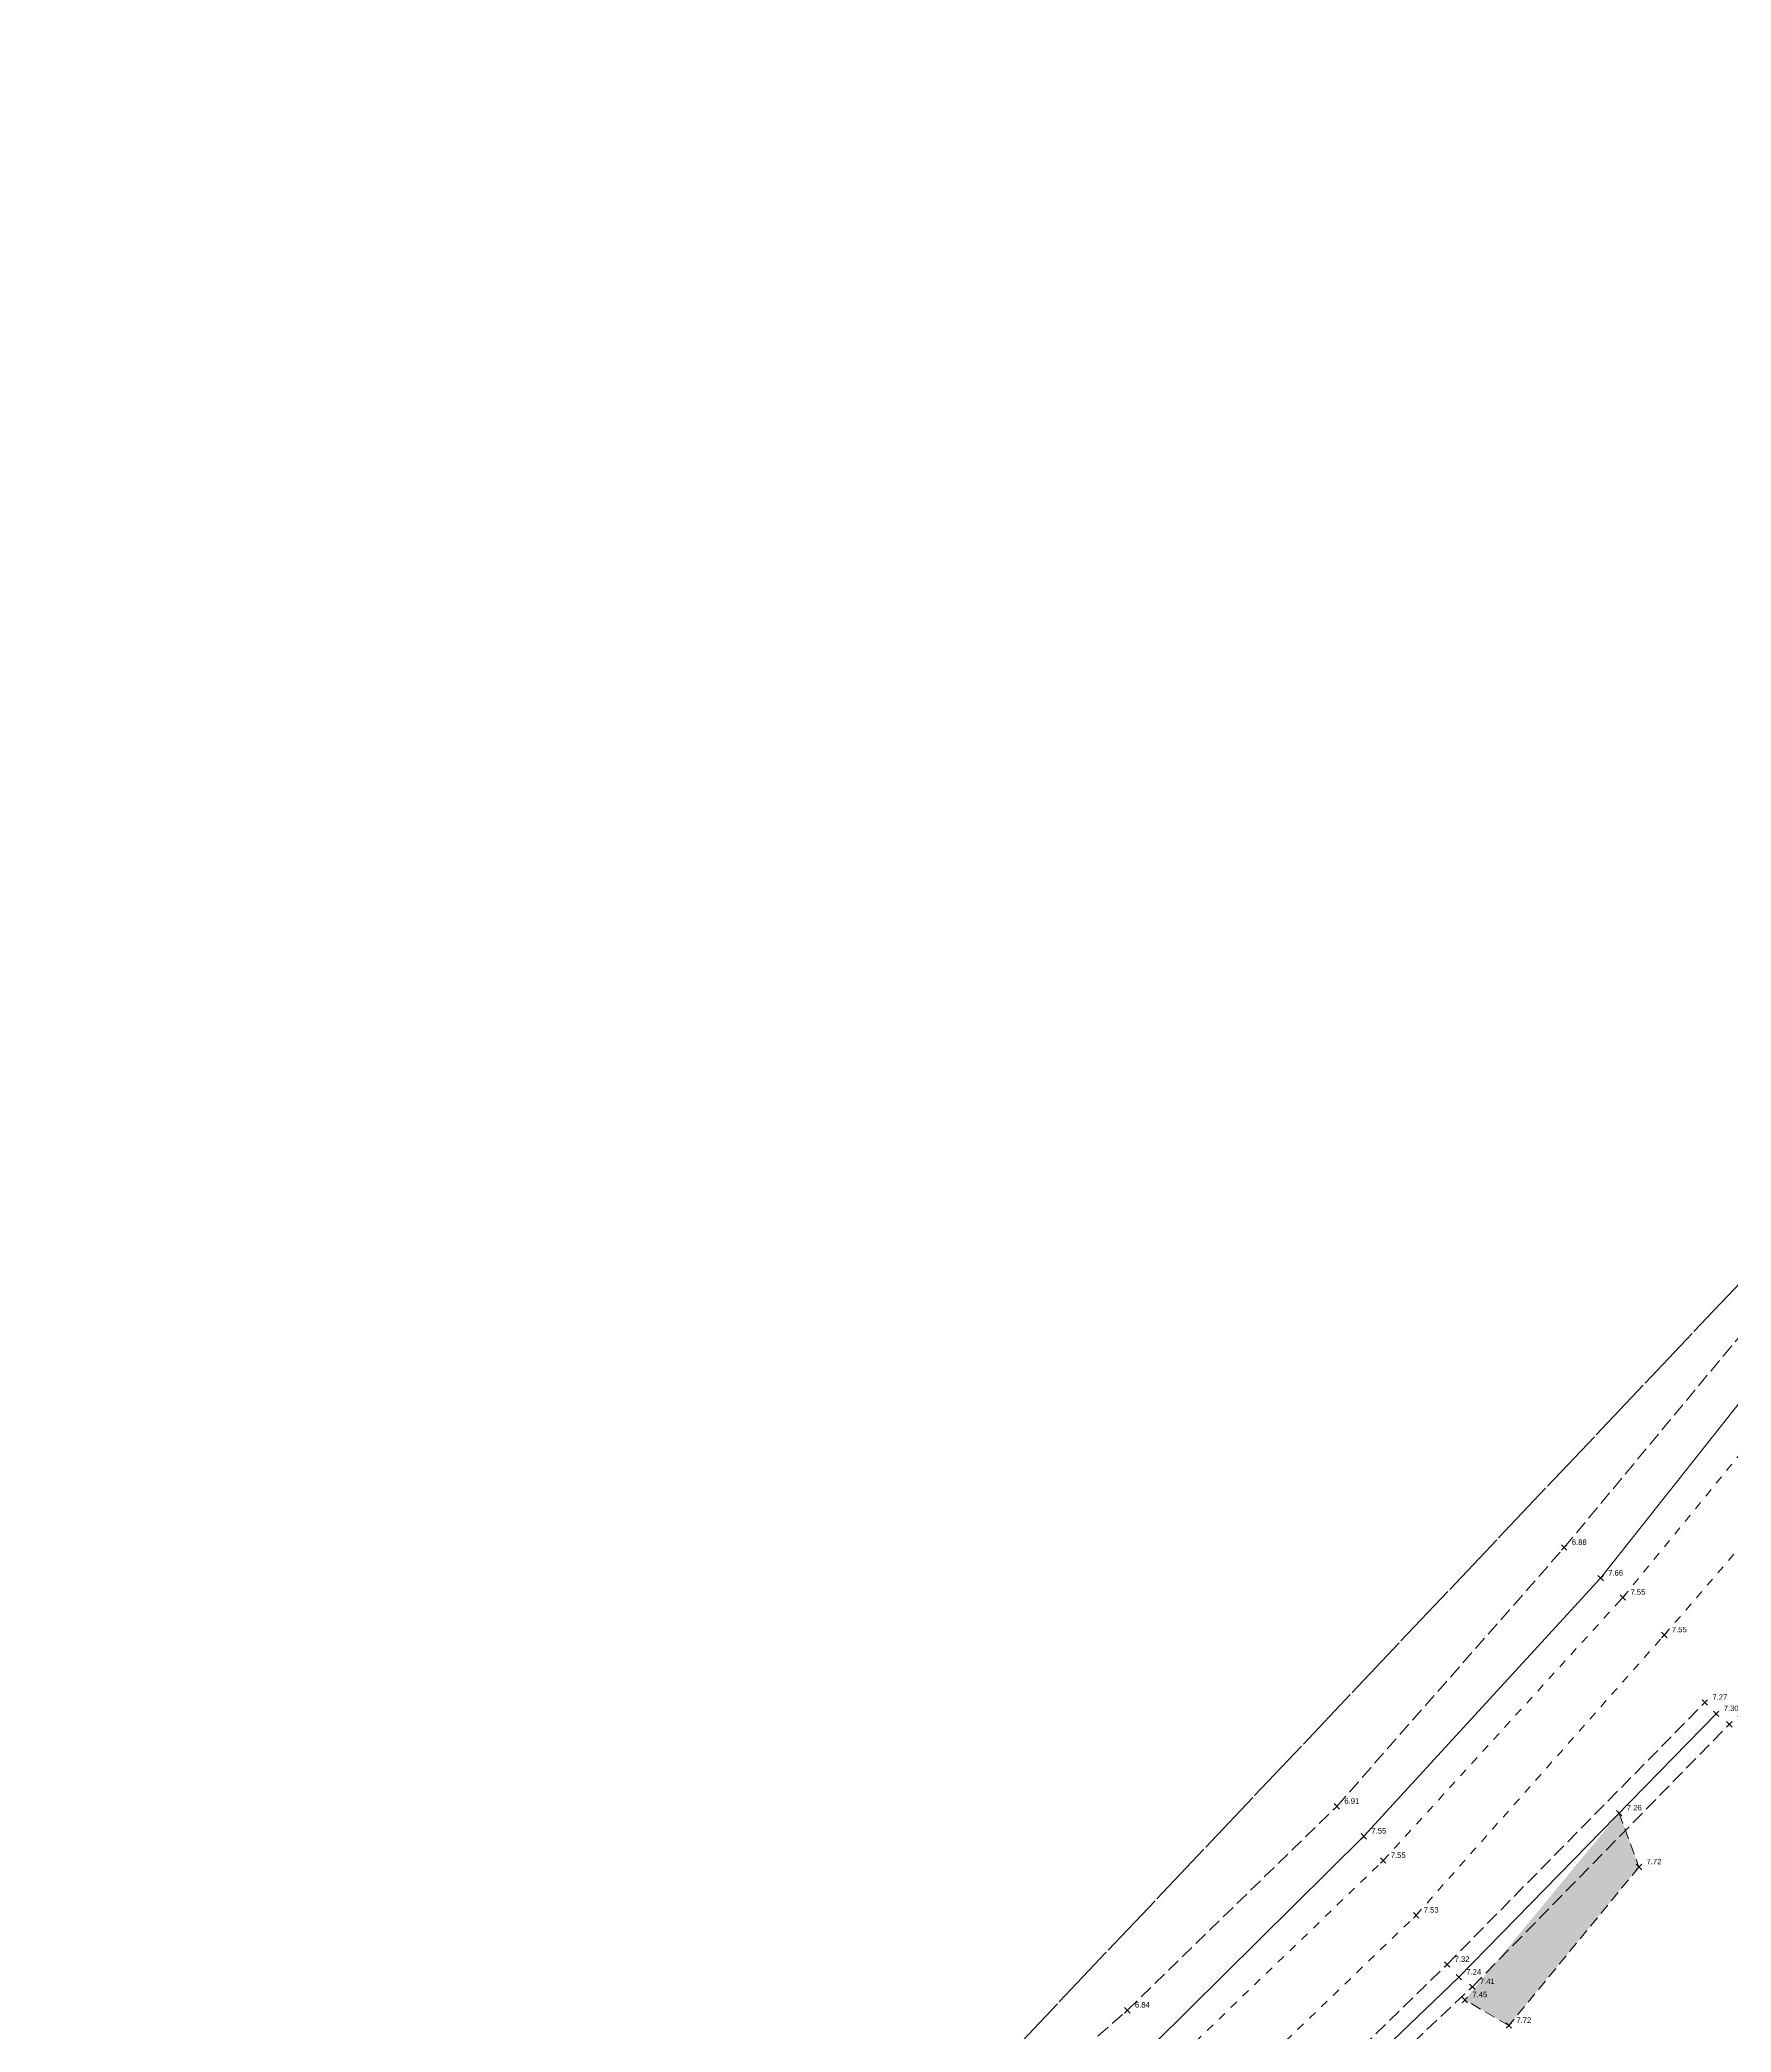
# Model space of a CAD drawing. Header units: metres. Extents: x 1232176 to 1232774, y 7198915 to 7199601.
# Drawn here: x 1232175.8 to 1232237.8, y 7198975.5 to 7199048.4 of the extents above; entities that cross this region are included whole.
import ezdxf

# ---------------------------------------------------------------- set-up
doc = ezdxf.new("R2010")
doc.units = ezdxf.units.M
doc.header["$PDMODE"] = 3
doc.header["$PDSIZE"] = 0.1
for name, pattern in [('LL_0829', [0.6, 0.3, -0.3]), ('OL_0942', [0.7, 0.5, -0.2]), ('Socle_Continu', [2.5, 2.5, 0]), ('TL_1182', [0.6, 0.4, -0.2]), ('YL_2901', [2.5, 2.5, 0])]:
    doc.linetypes.add(name, pattern=pattern)
doc.layers.add('EAUPL_SCS', color=5, linetype='Socle_Continu', lineweight=13, true_color=0x0000ff)
doc.layers.add('SIGTS_PSS', color=7, linetype='Socle_Continu', lineweight=13, true_color=0x9966cc)
for name, color, linetype, lineweight in [('JARDH_SCS', 82, 'Socle_Continu', 13), ('JARDI_SCS', 82, 'Socle_Continu', 13), ('NIVEL_SCS', 102, 'Socle_Continu', 13), ('SIGTA_SCI', 7, 'Socle_Continu', 13), ('SIGTO_SCI', 255, 'Socle_Continu', 13), ('VOIRI_SCS', 7, 'Socle_Continu', 13)]:
    doc.layers.add(name, color=color, linetype=linetype, lineweight=lineweight)
doc.styles.get("Standard").update_dxf_attribs({"font": 'arial.ttf'})
doc.linetypes.add('BL_0064', pattern='A,0.508,-0.381,[">",Standard,S=0.254,R=0,X=-0.3,Y=-0.127],0.381', length=1.27)
doc.linetypes.add('OL_0943', pattern='A,0.4,["│",Standard,S=0.127,R=0,X=-0.32,Y=0.08],0.15,["l ı l ı l",Standard,S=0.127,R=0,X=-0.35,Y=0]', length=0.55)

# ---------------------------------------------------------------- blocks, each defined once
blk = doc.blocks.new('YP_1521')
at = {"layer": 'SIGTO_SCI', "color": 7, "linetype": 'Socle_Continu'}
blk.add_point((0, 0), dxfattribs=at)
at = {"layer": 'SIGTA_SCI', "linetype": 'Socle_Continu'}
blk.add_attdef('ALT', (0.278, 0.099), '', height=0.2, dxfattribs=at)
at = {"layer": 'SIGTA_SCI', "linetype": 'Socle_Continu', "flags": 9}
blk.add_attdef('CALQUE_ALT', (1.69, -1.18), '', height=0.2, dxfattribs=at)
at = {"layer": 'SIGTO_SCI', "linetype": 'Socle_Continu', "flags": 9}
for tag, p in [('ID', (1.69, 0.105)), ('CALQUE', (1.69, -0.859)), ('NATURE', (1.69, -0.216)), ('FAMILLE', (1.69, -0.538)), ('PCRS', (1.69, -1.823))]:
    blk.add_attdef(tag, p, '', height=0.2, dxfattribs=at)

msp = doc.modelspace()

# ---------------------------------------------------------------- hatches: boundary and pattern name
at = {"layer": 'JARDH_SCS', "linetype": 'Socle_Continu'}
h = msp.add_hatch(dxfattribs=at)
h.set_pattern_fill('TL_1184', color=256, pattern_type=2)
h.set_pattern_definition([(296.565051, (0.15, 0.18), (1.0000000025, -1.00000000421), [0.02236068, -2.2137073]), (243.434949, (0.16, 0.2), (7.563e-09, -1.000000001118), [0.02236068, -2.2137073]), (0, (0.14, 0.2), (0, 1), [0.02, -0.98]), (285.945396, (0.12, 0.27), (1.0000000011657, -2.9999999985673), [0.0728011, -7.20730879]), (206.565051, (0.14, 0.28), (-1.00000000421, -1.0000000025), [0.02236068, -2.2137073]), (333.434949, (0.12, 0.29), (1.000000001118, 7.563e-09), [0.02236068, -2.2137073]), (251.565051, (0.14, 0.35), (7.2e-11, -1.000000003109), [0.06324555, -3.09903211]), (180, (0.16, 0.35), (-1e-16, -1), [0.02, -0.98]), (296.565051, (0.15, 0.37), (1.0000000025, -1.00000000421), [0.02236068, -2.2137073]), (233.130102, (0.18, 0.41), (-2.0000000185436, -2.9999999876376), [0.05, -4.95]), (180, (0.2, 0.41), (-1e-16, -1), [0.02, -0.98]), (270, (0.2, 0.43), (1, -2e-16), [0.02, -0.98]), (206.565051, (0.24, 0.45), (-1.00000000421, -1.0000000025), [0.04472136, -2.19134662]), (161.565051, (0.27, 0.44), (-1.000000003109, -7.2e-11), [0.03162278, -3.13065488]), (270, (0.27, 0.46), (1, -2e-16), [0.02, -0.98]), (180, (0.33, 0.46), (-1e-16, -1), [0.06, -0.94]), (116.565051, (0.34, 0.44), (-1.0000000025, 1.00000000421), [0.02236068, -2.2137073]), (243.434949, (0.35, 0.46), (7.563e-09, -1.000000001118), [0.02236068, -2.2137073]), (165.963757, (0.39, 0.45), (-1.000000001063, -1.30176e-08), [0.04123106, -4.08187457]), (135, (0.42, 0.42), (-0.99999999832, 6e-17), [0.04242641, -1.37178716]), (90, (0.42, 0.4), (-1, 6e-17), [0.02, -0.98]), (180, (0.44, 0.4), (-1e-16, -1), [0.02, -0.98]), (116.565051, (0.46, 0.36), (-1.0000000025, 1.00000000421), [0.04472136, -2.19134662]), (90, (0.46, 0.34), (-1, 6e-17), [0.02, -0.98]), (153.434949, (0.48, 0.33), (-1.000000001118, -7.563e-09), [0.02236068, -2.2137073]), (90, (0.48, 0.27), (-1, 6e-17), [0.06, -0.94]), (45, (0.46, 0.25), (0, 0.99999999832), [0.02828427, -1.38592929]), (116.565051, (0.47, 0.23), (-1.0000000025, 1.00000000421), [0.02236068, -2.2137073]), (68.198591, (0.45, 0.18), (0.99999997321, 3.000000010085), [0.05385165, -5.33131316]), (18.434949, (0.42, 0.17), (1.99999999364, 1.00000000929), [0.03162278, -3.13065488]), (90, (0.42, 0.15), (-1, 6e-17), [0.02, -0.98]), (36.869898, (0.38, 0.12), (0.999999993819, 1.000000006181), [0.05, -4.95]), (0, (0.35, 0.12), (0, 1), [0.03, -0.97]), (63.434949, (0.34, 0.1), (-7.563e-09, 1.000000001118), [0.02236068, -2.2137073]), (0, (0.28, 0.1), (0, 1), [0.06, -0.94]), (315, (0.26, 0.12), (0.99999999832, -3e-16), [0.02828427, -1.38592929]), (26.565051, (0.24, 0.11), (1.00000000421, 1.0000000025), [0.02236068, -2.2137073]), (341.565051, (0.21, 0.12), (1.000000003109, 7.2e-11), [0.03162278, -3.13065488]), (321.340192, (0.16, 0.16), (4.0000000117843, -2.999999983464), [0.06403124, -6.339093]), (90, (0.31, 0.27), (-1, 6e-17), [0.02, -0.98]), (0, (0.29, 0.27), (0, 1), [0.02, -0.98]), (270, (0.29, 0.29), (1, -2e-16), [0.02, -0.98]), (180, (0.31, 0.29), (-1e-16, -1), [0.02, -0.98]), (90, (0.75, 0.77), (-1, 6e-17), [0.02, -0.98]), (0, (0.73, 0.77), (0, 1), [0.02, -0.98]), (270, (0.73, 0.79), (1, -2e-16), [0.02, -0.98]), (180, (0.75, 0.79), (-1e-16, -1), [0.02, -0.98]), (296.565051, (0.59, 0.68), (1.0000000025, -1.00000000421), [0.02236068, -2.2137073]), (243.434949, (0.6, 0.7), (7.563e-09, -1.000000001118), [0.02236068, -2.2137073]), (0, (0.58, 0.7), (0, 1), [0.02, -0.98]), (285.945396, (0.56, 0.77), (1.0000000011657, -2.9999999985673), [0.0728011, -7.20730879]), (206.565051, (0.58, 0.78), (-1.00000000421, -1.0000000025), [0.02236068, -2.2137073]), (333.434949, (0.56, 0.79), (1.000000001118, 7.563e-09), [0.02236068, -2.2137073]), (251.565051, (0.58, 0.85), (7.2e-11, -1.000000003109), [0.06324555, -3.09903211]), (180, (0.6, 0.85), (-1e-16, -1), [0.02, -0.98]), (296.565051, (0.59, 0.87), (1.0000000025, -1.00000000421), [0.02236068, -2.2137073]), (233.130102, (0.62, 0.91), (-2.0000000185436, -2.9999999876376), [0.05, -4.95]), (180, (0.64, 0.91), (-1e-16, -1), [0.02, -0.98]), (270, (0.64, 0.93), (1, -2e-16), [0.02, -0.98]), (206.565051, (0.68, 0.95), (-1.00000000421, -1.0000000025), [0.04472136, -2.19134662]), (161.565051, (0.71, 0.94), (-1.000000003109, -7.2e-11), [0.03162278, -3.13065488]), (270, (0.71, 0.96), (1, -2e-16), [0.02, -0.98]), (180, (0.77, 0.96), (-1e-16, -1), [0.06, -0.94]), (116.565051, (0.78, 0.94), (-1.0000000025, 1.00000000421), [0.02236068, -2.2137073]), (243.434949, (0.79, 0.96), (7.563e-09, -1.000000001118), [0.02236068, -2.2137073]), (165.963757, (0.83, 0.95), (-1.000000001063, -1.30176e-08), [0.04123106, -4.08187457]), (135, (0.86, 0.92), (-0.99999999832, 6e-17), [0.04242641, -1.37178716]), (90, (0.86, 0.9), (-1, 6e-17), [0.02, -0.98]), (180, (0.88, 0.9), (-1e-16, -1), [0.02, -0.98]), (116.565051, (0.9, 0.86), (-1.0000000025, 1.00000000421), [0.04472136, -2.19134662]), (90, (0.9, 0.84), (-1, 6e-17), [0.02, -0.98]), (153.434949, (0.92, 0.83), (-1.000000001118, -7.563e-09), [0.02236068, -2.2137073]), (90, (0.92, 0.77), (-1, 6e-17), [0.06, -0.94]), (45, (0.9, 0.75), (0, 0.99999999832), [0.02828427, -1.38592929]), (116.565051, (0.91, 0.73), (-1.0000000025, 1.00000000421), [0.02236068, -2.2137073]), (68.198591, (0.89, 0.68), (0.99999997321, 3.000000010085), [0.05385165, -5.33131316]), (18.434949, (0.86, 0.67), (1.99999999364, 1.00000000929), [0.03162278, -3.13065488]), (90, (0.86, 0.65), (-1, 6e-17), [0.02, -0.98]), (36.869898, (0.82, 0.62), (0.999999993819, 1.000000006181), [0.05, -4.95]), (0, (0.79, 0.62), (0, 1), [0.03, -0.97]), (63.434949, (0.78, 0.6), (-7.563e-09, 1.000000001118), [0.02236068, -2.2137073]), (0, (0.72, 0.6), (0, 1), [0.06, -0.94]), (315, (0.7, 0.62), (0.99999999832, -3e-16), [0.02828427, -1.38592929]), (26.565051, (0.68, 0.61), (1.00000000421, 1.0000000025), [0.02236068, -2.2137073]), (341.565051, (0.65, 0.62), (1.000000003109, 7.2e-11), [0.03162278, -3.13065488]), (321.340192, (0.6, 0.66), (4.0000000117843, -2.999999983464), [0.06403124, -6.339093]), (296.565051, (0.51, 0.265), (1.0000000025, -1.00000000421), [0.01118034, -2.22488764]), (243.434949, (0.515, 0.275), (7.563e-09, -1.000000001118), [0.01118034, -2.22488764]), (0, (0.505, 0.275), (0, 1), [0.01, -0.99]), (285.945396, (0.495, 0.31), (1.0000000011657, -2.9999999985673), [0.03640055, -7.24370934]), (206.565051, (0.505, 0.315), (-1.00000000421, -1.0000000025), [0.01118034, -2.22488764]), (333.434949, (0.495, 0.32), (1.000000001118, 7.563e-09), [0.01118034, -2.22488764]), (251.565051, (0.505, 0.35), (7.2e-11, -1.000000003109), [0.03162278, -3.13065488]), (180, (0.515, 0.35), (-1e-16, -1), [0.01, -0.99]), (296.565051, (0.51, 0.36), (1.0000000025, -1.00000000421), [0.01118034, -2.22488764]), (233.130102, (0.525, 0.38), (-2.0000000185436, -2.9999999876376), [0.025, -4.975]), (180, (0.535, 0.38), (-1e-16, -1), [0.01, -0.99]), (270, (0.535, 0.39), (1, -2e-16), [0.01, -0.99]), (206.565051, (0.555, 0.4), (-1.00000000421, -1.0000000025), [0.02236068, -2.2137073]), (161.565051, (0.57, 0.395), (-1.000000003109, -7.2e-11), [0.01581139, -3.14646627]), (270, (0.57, 0.405), (1, -2e-16), [0.01, -0.99]), (180, (0.6, 0.405), (-1e-16, -1), [0.03, -0.97]), (116.565051, (0.605, 0.395), (-1.0000000025, 1.00000000421), [0.01118034, -2.22488764]), (243.434949, (0.61, 0.405), (7.563e-09, -1.000000001118), [0.01118034, -2.22488764]), (165.963757, (0.63, 0.4), (-1.000000001063, -1.30176e-08), [0.02061553, -4.1024901]), (135, (0.645, 0.385), (-0.99999999832, 6e-17), [0.0212132, -1.39300036]), (90, (0.645, 0.375), (-1, 6e-17), [0.01, -0.99]), (180, (0.655, 0.375), (-1e-16, -1), [0.01, -0.99]), (116.565051, (0.665, 0.355), (-1.0000000025, 1.00000000421), [0.02236068, -2.2137073]), (90, (0.665, 0.345), (-1, 6e-17), [0.01, -0.99]), (153.434949, (0.675, 0.34), (-1.000000001118, -7.563e-09), [0.01118034, -2.22488764]), (90, (0.675, 0.31), (-1, 6e-17), [0.03, -0.97]), (45, (0.665, 0.3), (0, 0.99999999832), [0.01414214, -1.40007143]), (116.565051, (0.67, 0.29), (-1.0000000025, 1.00000000421), [0.01118034, -2.22488764]), (68.198591, (0.66, 0.265), (0.99999997321, 3.000000010085), [0.02692582, -5.35823898]), (18.434949, (0.645, 0.26), (1.99999999364, 1.00000000929), [0.01581139, -3.14646627]), (90, (0.645, 0.25), (-1, 6e-17), [0.01, -0.99]), (36.869898, (0.625, 0.235), (0.999999993819, 1.000000006181), [0.025, -4.975]), (0, (0.61, 0.235), (0, 1), [0.015, -0.985]), (63.434949, (0.605, 0.225), (-7.563e-09, 1.000000001118), [0.01118034, -2.22488764]), (0, (0.575, 0.225), (0, 1), [0.03, -0.97]), (315, (0.565, 0.235), (0.99999999832, -3e-16), [0.01414214, -1.40007143]), (26.565051, (0.555, 0.23), (1.00000000421, 1.0000000025), [0.01118034, -2.22488764]), (341.565051, (0.54, 0.235), (1.000000003109, 7.2e-11), [0.01581139, -3.14646627]), (321.340192, (0.515, 0.255), (4.0000000117843, -2.999999983464), [0.03201562, -6.37110862]), (90, (0.59, 0.31), (-1, 6e-17), [0.01, -0.99]), (0, (0.58, 0.31), (0, 1), [0.01, -0.99]), (270, (0.58, 0.32), (1, -2e-16), [0.01, -0.99]), (180, (0.59, 0.32), (-1e-16, -1), [0.01, -0.99]), (90, (0.325, 0.74), (-1, 6e-17), [0.01, -0.99]), (0, (0.315, 0.74), (0, 1), [0.01, -0.99]), (270, (0.315, 0.75), (1, -2e-16), [0.01, -0.99]), (180, (0.325, 0.75), (-1e-16, -1), [0.01, -0.99]), (296.565051, (0.245, 0.695), (1.0000000025, -1.00000000421), [0.01118034, -2.22488764]), (243.434949, (0.25, 0.705), (7.563e-09, -1.000000001118), [0.01118034, -2.22488764]), (0, (0.24, 0.705), (0, 1), [0.01, -0.99]), (285.945396, (0.23, 0.74), (1.0000000011657, -2.9999999985673), [0.03640055, -7.24370934]), (206.565051, (0.24, 0.745), (-1.00000000421, -1.0000000025), [0.01118034, -2.22488764]), (333.434949, (0.23, 0.75), (1.000000001118, 7.563e-09), [0.01118034, -2.22488764]), (251.565051, (0.24, 0.78), (7.2e-11, -1.000000003109), [0.03162278, -3.13065488]), (180, (0.25, 0.78), (-1e-16, -1), [0.01, -0.99]), (296.565051, (0.245, 0.79), (1.0000000025, -1.00000000421), [0.01118034, -2.22488764]), (233.130102, (0.26, 0.81), (-2.0000000185436, -2.9999999876376), [0.025, -4.975]), (180, (0.27, 0.81), (-1e-16, -1), [0.01, -0.99]), (270, (0.27, 0.82), (1, -2e-16), [0.01, -0.99]), (206.565051, (0.29, 0.83), (-1.00000000421, -1.0000000025), [0.02236068, -2.2137073]), (161.565051, (0.305, 0.825), (-1.000000003109, -7.2e-11), [0.01581139, -3.14646627]), (270, (0.305, 0.835), (1, -2e-16), [0.01, -0.99]), (180, (0.335, 0.835), (-1e-16, -1), [0.03, -0.97]), (116.565051, (0.34, 0.825), (-1.0000000025, 1.00000000421), [0.01118034, -2.22488764]), (243.434949, (0.345, 0.835), (7.563e-09, -1.000000001118), [0.01118034, -2.22488764]), (165.963757, (0.365, 0.83), (-1.000000001063, -1.30176e-08), [0.02061553, -4.1024901]), (135, (0.38, 0.815), (-0.99999999832, 6e-17), [0.0212132, -1.39300036]), (90, (0.38, 0.805), (-1, 6e-17), [0.01, -0.99]), (180, (0.39, 0.805), (-1e-16, -1), [0.01, -0.99]), (116.565051, (0.4, 0.785), (-1.0000000025, 1.00000000421), [0.02236068, -2.2137073]), (90, (0.4, 0.775), (-1, 6e-17), [0.01, -0.99]), (153.434949, (0.41, 0.77), (-1.000000001118, -7.563e-09), [0.01118034, -2.22488764]), (90, (0.41, 0.74), (-1, 6e-17), [0.03, -0.97]), (45, (0.4, 0.73), (0, 0.99999999832), [0.01414214, -1.40007143]), (116.565051, (0.405, 0.72), (-1.0000000025, 1.00000000421), [0.01118034, -2.22488764]), (68.198591, (0.395, 0.695), (0.99999997321, 3.000000010085), [0.02692582, -5.35823898]), (18.434949, (0.38, 0.69), (1.99999999364, 1.00000000929), [0.01581139, -3.14646627]), (90, (0.38, 0.68), (-1, 6e-17), [0.01, -0.99]), (36.869898, (0.36, 0.665), (0.999999993819, 1.000000006181), [0.025, -4.975]), (0, (0.345, 0.665), (0, 1), [0.015, -0.985]), (63.434949, (0.34, 0.655), (-7.563e-09, 1.000000001118), [0.01118034, -2.22488764]), (0, (0.31, 0.655), (0, 1), [0.03, -0.97]), (315, (0.3, 0.665), (0.99999999832, -3e-16), [0.01414214, -1.40007143]), (26.565051, (0.29, 0.66), (1.00000000421, 1.0000000025), [0.01118034, -2.22488764]), (341.565051, (0.275, 0.665), (1.000000003109, 7.2e-11), [0.01581139, -3.14646627]), (321.340192, (0.25, 0.685), (4.0000000117843, -2.999999983464), [0.03201562, -6.37110862]), (0, (0.78, 0.78), (0, 1), [0.13, -0.87]), (59.036243, (0.75, 0.81), (1.0000000137878, 1.999999997031), [0.11661904, -5.71433286]), (38.659808, (0.81, 0.83), (1.000000007959, 0.9999999959662), [0.06403124, -6.339093]), (120.963757, (0.72, 0.82), (-2.0000000296986, 2.9999999828884), [0.11661904, -5.71433286]), (169.695154, (0.7, 0.79), (-6.0000000095237, 0.9999999502402), [0.1118034, -11.06853649]), (213.690068, (0.71, 0.76), (-0.999999990211, -1.000000009531), [0.10816654, -3.49738474]), (259.695154, (0.73, 0.73), (-0.9999999502402, -6.0000000095237), [0.1118034, -11.06853649]), (288.434949, (0.78, 0.73), (1.00000000929, -1.99999999364), [0.09486833, -3.06740933]), (333.434949, (0.82, 0.74), (1.000000001118, 7.563e-09), [0.06708204, -2.16898594]), (333.434949, (0.38, 0.24), (1.000000001118, 7.563e-09), [0.06708204, -2.16898594]), (288.434949, (0.34, 0.23), (1.00000000929, -1.99999999364), [0.09486833, -3.06740933]), (259.695154, (0.29, 0.23), (-0.9999999502402, -6.0000000095237), [0.1118034, -11.06853649]), (213.690068, (0.27, 0.26), (-0.999999990211, -1.000000009531), [0.10816654, -3.49738474]), (169.695154, (0.26, 0.29), (-6.0000000095237, 0.9999999502402), [0.1118034, -11.06853649]), (120.963757, (0.28, 0.32), (-2.0000000296986, 2.9999999828884), [0.11661904, -5.71433286]), (38.659808, (0.37, 0.33), (1.000000007959, 0.9999999959662), [0.06403124, -6.339093]), (59.036243, (0.31, 0.31), (1.0000000137878, 1.999999997031), [0.11661904, -5.71433286]), (0, (0.34, 0.28), (0, 1), [0.13, -0.87])])
h.paths.add_polyline_path([(1232233.681, 7198983.496), (1232234.405, 7198981.52), (1232229.639, 7198975.715), (1232228.027, 7198976.653)])

# ---------------------------------------------------------------- linework, layer by layer
at = {"layer": 'EAUPL_SCS', "linetype": 'BL_0064'}
msp.add_polyline3d([(1232237.234, 7198987.132, 7.3), (1232227.806, 7198977.485, 7.24), (1232220.589, 7198970.568, 7.2), (1232209.648, 7198961.128, 7.24), (1232205.946, 7198957.91, 7.17), (1232198.698, 7198952.616, 7.18)], dxfattribs=at)
at = {"layer": 'JARDI_SCS', "linetype": 'TL_1182'}
msp.add_polyline3d([(1232233.681, 7198983.496, 7.26), (1232234.405, 7198981.52, 7.72), (1232229.639, 7198975.715, 7.72), (1232228.027, 7198976.653, 7.45)], dxfattribs=at)
at = {"layer": 'NIVEL_SCS', "linetype": 'OL_0943'}
msp.add_polyline3d([(1232197.212, 7198958.86, 7.66), (1232216.636, 7198975.033, 7.55), (1232224.328, 7198982.646, 7.55), (1232233.003, 7198992.095, 7.66), (1232242.461, 7199004.035, 7.64), (1232250.885, 7199014.922, 7.65), (1232259.005, 7199027.27, 7.55), (1232262.44, 7199031.804, 7.61), (1232267.175, 7199039.126, 7.65), (1232275.99, 7199051.872, 7.62), (1232283.106, 7199065.148, 7.66), (1232290.425, 7199079.683, 7.63), (1232296.327, 7199093.83, 7.57), (1232302.82, 7199108.113, 7.58), (1232306.218, 7199115.725, 7.61), (1232310.612, 7199128.289, 7.66), (1232312.698, 7199134.972, 7.64), (1232317.873, 7199147.99, 7.62), (1232319.831, 7199154.534, 7.61), (1232324.487, 7199170.056, 7.62), (1232327.554, 7199183.528, 7.53)], dxfattribs=at)
at = {"layer": 'NIVEL_SCS', "linetype": 'OL_0942'}
for points in [[(1232175.843, 7198948.586, 6.72), (1232184.063, 7198952.035, 7.11), (1232185.912, 7198953.067, 6.26), (1232187.586, 7198954.543, 6.93), (1232196.009, 7198960.467, 6.87), (1232197.895, 7198961.873, 6.79), (1232206.166, 7198967.949, 6.84), (1232215.67, 7198976.275, 6.84), (1232223.339, 7198983.742, 6.91), (1232231.669, 7198993.219, 6.88), (1232241.271, 7199004.783, 6.76), (1232249.867, 7199015.747, 6.75), (1232257.789, 7199027.81, 6.89), (1232261.065, 7199032.4, 6.7), (1232265.711, 7199039.928, 6.87), (1232275.111, 7199052.483, 6.97)], [(1232198.329, 7198953.228, 7.32), (1232205.573, 7198958.314, 7.23), (1232209.331, 7198961.751, 7.38), (1232220.256, 7198971.01, 7.38), (1232227.378, 7198977.95, 7.32), (1232236.819, 7198987.546, 7.27)], [(1232198.87, 7198952.325, 7.46), (1232206.275, 7198957.246, 7.51), (1232210.022, 7198960.794, 7.44), (1232221.043, 7198970.283, 7.37), (1232228.304, 7198977.136, 7.41), (1232237.717, 7198986.748, 7.38)]]:
    msp.add_polyline3d(points, dxfattribs=at)
at = {"layer": 'SIGTS_PSS', "linetype": 'YL_2901'}
msp.add_polyline3d([(1232242.852, 7198954.501, 9.55), (1232189.936, 7198952.042, 7.7), (1232261.971, 7199028.11, 7.52), (1232304.103, 7199106.496, 7.55), (1232331.072, 7199190.429, 7.6), (1232351.22, 7199279.26, 7.54), (1232386.124, 7199352.6, 7.55), (1232443.41, 7199421.398, 7.6), (1232502.151, 7199471.743, 7.73), (1232588.035, 7199526.334, 7.98), (1232660.288, 7199552.976, 8.2), (1232726.202, 7199576.527, 11.02)], dxfattribs=at)
at = {"layer": 'VOIRI_SCS', "linetype": 'LL_0829'}
for points in [[(1232176.773, 7198945.58, 7.83), (1232184.824, 7198949.136, 7.72), (1232189.035, 7198951.799, 7.69), (1232197.775, 7198957.97, 7.66), (1232200.189, 7198959.681, 7.63), (1232207.34, 7198965.315, 7.59), (1232217.299, 7198974.288, 7.59), (1232225.041, 7198981.756, 7.55), (1232233.817, 7198991.391, 7.55), (1232243.49, 7199003.223, 7.57), (1232251.893, 7199014.445, 7.57), (1232260.381, 7199026.224, 7.51), (1232263.533, 7199030.724, 7.53), (1232268.608, 7199038.321, 7.53), (1232276.637, 7199051.367, 7.57)], [(1232264.448, 7198967.142, 9.32), (1232242.997, 7198952.434, 9.25), (1232231.973, 7198944.154, 9.18), (1232227.845, 7198941.62, 9.24), (1232223.189, 7198939.62, 9.18), (1232220.63, 7198939.154, 9.19), (1232219.365, 7198939.33, 9.17), (1232214.972, 7198940.783, 9.03), (1232213.989, 7198941.41, 8.98), (1232204.769, 7198945.131, 8.44), (1232196.071, 7198947.718, 7.92), (1232190.401, 7198949.454, 7.72), (1232199.035, 7198956.071, 7.69), (1232200.974, 7198957.759, 7.67), (1232208.559, 7198963.401, 7.64), (1232218.882, 7198972.656, 7.57), (1232226.247, 7198979.752, 7.53), (1232235.334, 7198990.017, 7.55), (1232245.164, 7199001.443, 7.58), (1232253.668, 7199013.241, 7.56), (1232262.097, 7199024.88, 7.5), (1232265.025, 7199029.428, 7.5), (1232270.393, 7199037.074, 7.51), (1232278.528, 7199050.379, 7.54)]]:
    msp.add_polyline3d(points, dxfattribs=at)

# ---------------------------------------------------------------- block references
at = {"layer": 'SIGTO_SCI', "linetype": 'Socle_Continu'}
ref = msp.add_blockref('YP_1521', (1232231.669, 7198993.219, 6.88), dxfattribs=at)
ref.add_attrib('ALT', '6.88', (1232231.947, 7198993.318, 6.88), dxfattribs={"layer": 'SIGTA_SCI', "linetype": 'Socle_Continu', "height": 0.2})
ref = msp.add_blockref('YP_1521', (1232233.003, 7198992.095, 7.66), dxfattribs=at)
ref.add_attrib('ALT', '7.66', (1232233.281, 7198992.193, 7.66), dxfattribs={"layer": 'SIGTA_SCI', "linetype": 'Socle_Continu', "height": 0.2})
ref = msp.add_blockref('YP_1521', (1232233.817, 7198991.391, 7.55), dxfattribs=at)
ref.add_attrib('ALT', '7.55', (1232234.095, 7198991.49, 7.55), dxfattribs={"layer": 'SIGTA_SCI', "linetype": 'Socle_Continu', "height": 0.2})
ref = msp.add_blockref('YP_1521', (1232235.334, 7198990.017, 7.55), dxfattribs=at)
ref.add_attrib('ALT', '7.55', (1232235.612, 7198990.116, 7.55), dxfattribs={"layer": 'SIGTA_SCI', "linetype": 'Socle_Continu', "height": 0.2})
ref = msp.add_blockref('YP_1521', (1232236.819, 7198987.546, 7.27), dxfattribs=at)
ref.add_attrib('ALT', '7.27', (1232237.097, 7198987.645, 7.27), dxfattribs={"layer": 'SIGTA_SCI', "linetype": 'Socle_Continu', "height": 0.2})
ref = msp.add_blockref('YP_1521', (1232237.234, 7198987.132, 7.3), dxfattribs=at)
ref.add_attrib('ALT', '7.30', (1232237.512, 7198987.231, 7.3), dxfattribs={"layer": 'SIGTA_SCI', "linetype": 'Socle_Continu', "height": 0.2})
ref = msp.add_blockref('YP_1521', (1232237.717, 7198986.748, 7.38), dxfattribs=at)
ref.add_attrib('ALT', '7.38', (1232237.995, 7198986.847, 7.38), dxfattribs={"layer": 'SIGTA_SCI', "linetype": 'Socle_Continu', "height": 0.2})
ref = msp.add_blockref('YP_1521', (1232223.339, 7198983.742, 6.91), dxfattribs=at)
ref.add_attrib('ALT', '6.91', (1232223.617, 7198983.841, 6.91), dxfattribs={"layer": 'SIGTA_SCI', "linetype": 'Socle_Continu', "height": 0.2})
ref = msp.add_blockref('YP_1521', (1232233.681, 7198983.496, 7.26), dxfattribs=at)
ref.add_attrib('ALT', '7.26', (1232233.959, 7198983.595, 7.26), dxfattribs={"layer": 'SIGTA_SCI', "linetype": 'Socle_Continu', "height": 0.2})
ref = msp.add_blockref('YP_1521', (1232224.328, 7198982.646, 7.55), dxfattribs=at)
ref.add_attrib('ALT', '7.55', (1232224.606, 7198982.745, 7.55), dxfattribs={"layer": 'SIGTA_SCI', "linetype": 'Socle_Continu', "height": 0.2})
ref = msp.add_blockref('YP_1521', (1232225.041, 7198981.756, 7.55), dxfattribs=at)
ref.add_attrib('ALT', '7.55', (1232225.319, 7198981.855, 7.55), dxfattribs={"layer": 'SIGTA_SCI', "linetype": 'Socle_Continu', "height": 0.2})
ref = msp.add_blockref('YP_1521', (1232234.405, 7198981.52, 7.72), dxfattribs=at)
ref.add_attrib('ALT', '7.72', (1232234.683, 7198981.619, 7.72), dxfattribs={"layer": 'SIGTA_SCI', "linetype": 'Socle_Continu', "height": 0.2})
ref = msp.add_blockref('YP_1521', (1232226.247, 7198979.752, 7.53), dxfattribs=at)
ref.add_attrib('ALT', '7.53', (1232226.525, 7198979.851, 7.53), dxfattribs={"layer": 'SIGTA_SCI', "linetype": 'Socle_Continu', "height": 0.2})
ref = msp.add_blockref('YP_1521', (1232227.378, 7198977.95, 7.32), dxfattribs=at)
ref.add_attrib('ALT', '7.32', (1232227.656, 7198978.048, 7.32), dxfattribs={"layer": 'SIGTA_SCI', "linetype": 'Socle_Continu', "height": 0.2})
ref = msp.add_blockref('YP_1521', (1232227.806, 7198977.485, 7.24), dxfattribs=at)
ref.add_attrib('ALT', '7.24', (1232228.084, 7198977.583, 7.24), dxfattribs={"layer": 'SIGTA_SCI', "linetype": 'Socle_Continu', "height": 0.2})
ref = msp.add_blockref('YP_1521', (1232228.304, 7198977.136, 7.41), dxfattribs=at)
ref.add_attrib('ALT', '7.41', (1232228.582, 7198977.235, 7.41), dxfattribs={"layer": 'SIGTA_SCI', "linetype": 'Socle_Continu', "height": 0.2})
ref = msp.add_blockref('YP_1521', (1232215.67, 7198976.275, 6.84), dxfattribs=at)
ref.add_attrib('ALT', '6.84', (1232215.948, 7198976.374, 6.84), dxfattribs={"layer": 'SIGTA_SCI', "linetype": 'Socle_Continu', "height": 0.2})
ref = msp.add_blockref('YP_1521', (1232228.027, 7198976.653, 7.45), dxfattribs=at)
ref.add_attrib('ALT', '7.45', (1232228.305, 7198976.752, 7.45), dxfattribs={"layer": 'SIGTA_SCI', "linetype": 'Socle_Continu', "height": 0.2})
ref = msp.add_blockref('YP_1521', (1232229.639, 7198975.715, 7.72), dxfattribs=at)
ref.add_attrib('ALT', '7.72', (1232229.917, 7198975.814, 7.72), dxfattribs={"layer": 'SIGTA_SCI', "linetype": 'Socle_Continu', "height": 0.2})

doc.saveas('drawing.dxf')
